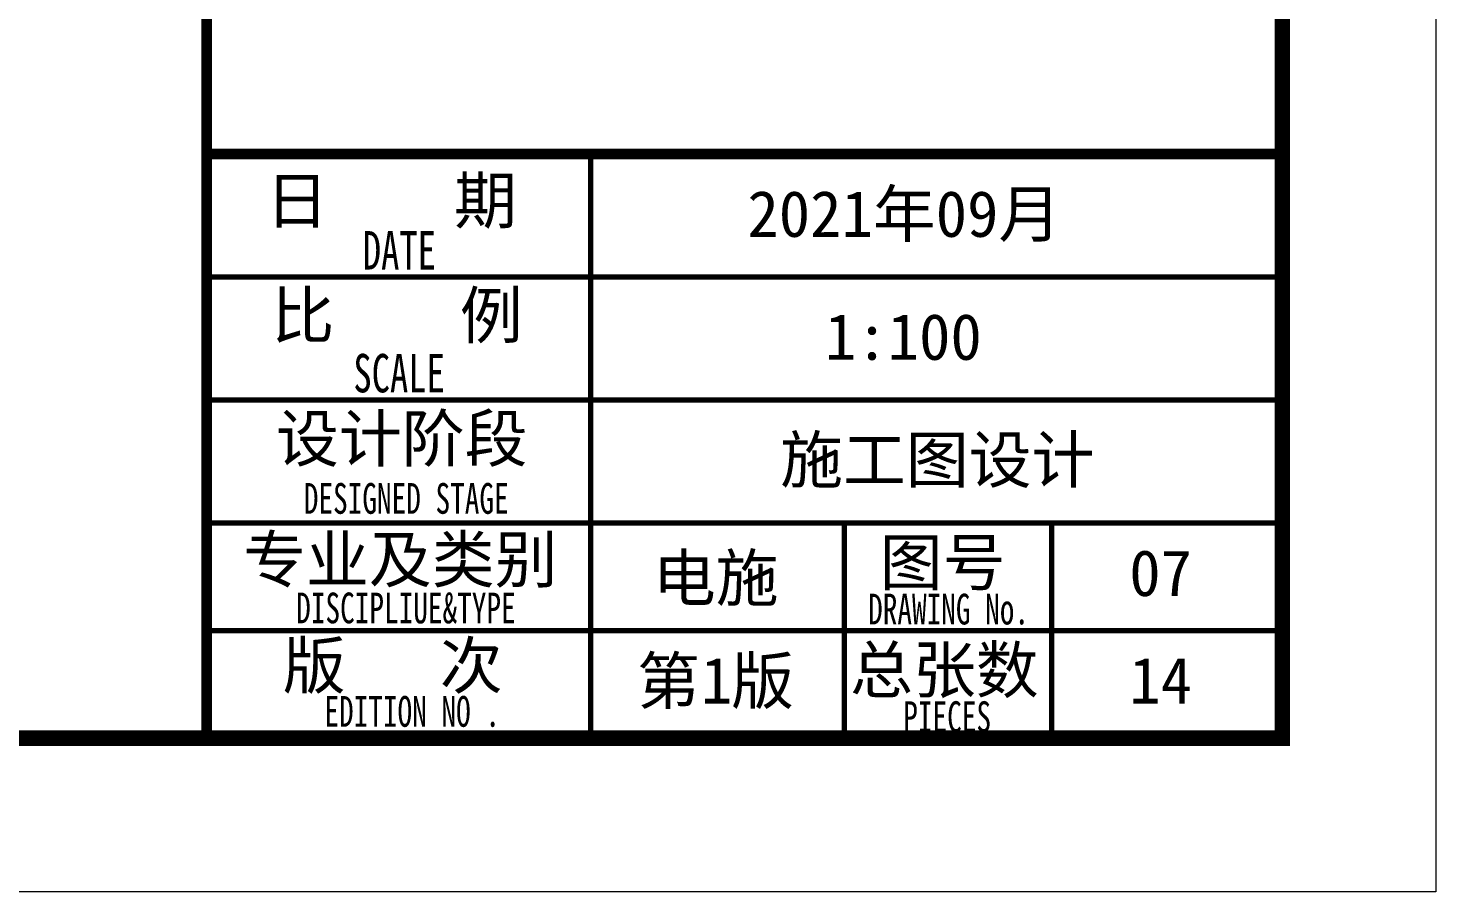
# Model space of a CAD drawing. Extents: x 3774419 to 4775970, y -926964 to 2266.
# Drawn here: x 4766808 to 4775970, y -689254 to -683634 of the extents above; entities that cross this region are included whole.
import ezdxf

# ---------------------------------------------------------------- set-up
doc = ezdxf.new("R2010")
doc.units = 0
doc.header["$LTSCALE"] = 1000
doc.header["$MEASUREMENT"] = 0
doc.layers.add('!!电气', color=1, linetype='CONTINUOUS')
doc.layers.add('图签文字', color=4, linetype='CONTINUOUS')
doc.layers.add('图框', color=147, linetype='CONTINUOUS', lineweight=20)
doc.styles.add('建筑图签-1', font='simhei.ttf', dxfattribs={"width": 0.7})

# ---------------------------------------------------------------- blocks, each defined once
blk = doc.blocks.new('A$C1BA23030')
at = {"layer": '图框'}
for points, const_width in [([(0, 0), (0, 57400)], 70), ([(0, 3800.3), (7000, 3800.3)], 70), ([(2500, 1400.3), (2500, 3800.3)], 35), ([(0, 3000.3), (7000, 3000.3)], 35), ([(0, 2200.3), (7000, 2200.3)], 35), ([(0, 1400.3), (7000, 1400.3)], 35), ([(0, 1400.3), (6500, 1400.3)], 35), ([(2500, 0.3), (2500, 1400.3)], 35), ([(4150, 0.3), (4150, 1400.3)], 35), ([(4150, 0.3), (4150, 1400.3)], 35), ([(4150, 0.3), (4150, 1400.3)], 35), ([(5500, 0), (5500, 1400)], 35), ([(0, 700.3), (4150, 700.3)], 35), ([(4150, 700), (7000, 700)], 35)]:
    blk.add_lwpolyline(points, dxfattribs=dict(at, const_width=const_width))
at = {"layer": '图签文字', "color": 7, "style": '建筑图签-1'}
for s, p in [('日    期', (383.9, 3348.8)), ('比    例', (422.2, 2601.6)), ('设计阶段', (451.9, 1799.7)), ('专业及类别', (238, 1013.1)), ('图号', (4380.9, 994.4)), ('版   次 ', (496, 323)), ('第 版', (2800.8, 223.4)), ('总张数', (4187.8, 294.4))]:
    blk.add_text(s, height=300, dxfattribs=at).set_placement(p)
at = {"layer": '图签文字', "color": 6, "style": '建筑图签-1'}
for s, p in [('2021年09月', (3519.6, 3261.7)), ('1:100', (4024.5, 2461.7)), ('施工图设计', (3732.3, 1661.7)), ('电施', (2904.2, 892.8)), ('1', (3217, 225.1)), ('14', (6005, 225.1))]:
    blk.add_text(s, height=300, dxfattribs=at).set_placement(p)
at = {"layer": '图签文字', "style": '建筑图签-1', "width": 0.7}
for s, height, p in [('DATE', 250, (1016.5, 3049.2)), ('SCALE', 250, (955.2, 2250)), ('DESIGNED STAGE', 200, (632.6, 1459.9)), ('DISCIPLIUE&TYPE', 200, (582.9, 747.1)), ('DRAWING No.', 200, (4305, 739.9)), ('EDITION NO .', 200, (766.5, 74.1)), ('PIECES', 200, (4533.8, 39.9))]:
    blk.add_text(s, height=height, dxfattribs=at).set_placement(p)

msp = doc.modelspace()

# ---------------------------------------------------------------- linework, layer by layer
at = {"layer": '图框'}
msp.add_lwpolyline([(4691869.6, -629853.6), (4775969.6, -629853.6), (4775969.6, -689253.6), (4691869.6, -689253.6)], close=True, dxfattribs=at)
at = {"layer": '图框', "const_width": 100}
msp.add_lwpolyline([(4774969.6, -688253.6), (4774969.6, -630853.6), (4694369.6, -630853.6), (4694369.6, -688253.6)], close=True, dxfattribs=at)

# ---------------------------------------------------------------- block references
at = {"layer": '!!电气'}
msp.add_blockref('A$C1BA23030', (4767969.6, -688253.6), dxfattribs=at)

# ---------------------------------------------------------------- texts
at = {"layer": '图签文字', "color": 6, "style": '建筑图签-1'}
msp.add_text('07', height=300, dxfattribs=at).set_placement((4773974.5, -687328.8))

doc.saveas('drawing.dxf')
